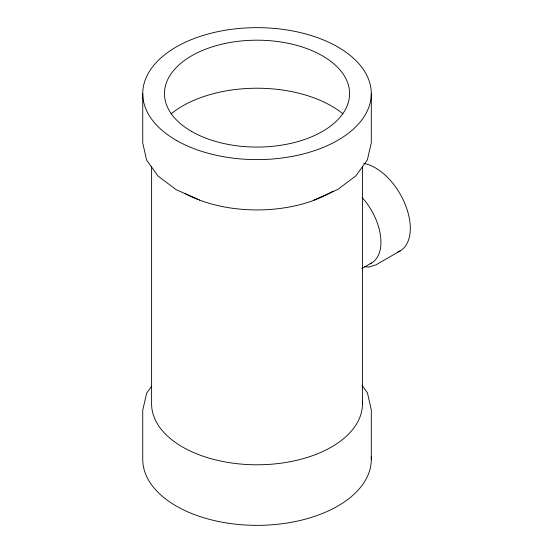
<?xml version="1.0" encoding="UTF-8"?>
<svg xmlns="http://www.w3.org/2000/svg" width="553" height="553" viewBox="0 0 553 553"><rect width="100%" height="100%" fill="white"/><g stroke="black" fill="none" stroke-linecap="round" stroke-linejoin="round"><path stroke-width="0.83" d="M151.619 166.425L151.605 403.925A105.423 60.865 0 0 0 259.191 464.776A105.423 60.865 0 0 0 362.353 401.423M151.66 386.167L146.676 393.093L142.743 410.167L142.743 459.453A114.284 65.98 0 0 0 259.288 525.336A114.284 65.98 0 0 0 371.222 456.833M361.8 268.64L371.464 263.062M400.047 250.951L376.04 264.818L368.816 267.064L364.607 266.657M314.035 200.006L337.724 189.506L355.911 175.826L367.365 159.907L371.305 142.833L371.305 93.547M199.751 200.103L176.103 189.631L157.971 175.978L146.593 160.073L142.743 142.999L142.743 93.713M362.015 385.317L367.455 392.927L371.305 410.001L371.305 459.287M362.429 166.225L362.443 403.925M362.118 197.469A45.581 26.316 60 0 1 370.102 263.753M333.183 191.151A105.402 60.858 0 0 1 199.426 200.041M197.78 199.412A105.402 60.858 0 0 1 184.688 193.343M171.015 113.897A105.402 60.858 0 0 1 342.874 113.773M363.756 163.432A49.39 28.514 60 0 1 405.722 205.709A49.39 28.514 60 0 1 397.801 252.03M191.656 131.469A92.565 53.441 0 0 0 346.468 107.393A92.565 53.441 0 0 0 232.951 42.028A92.565 53.441 0 0 0 191.656 131.469M176.303 140.338A114.284 65.98 0 0 0 367.441 110.635A114.284 65.98 0 0 0 227.324 29.917A114.284 65.98 0 0 0 176.303 140.338"/></g></svg>
